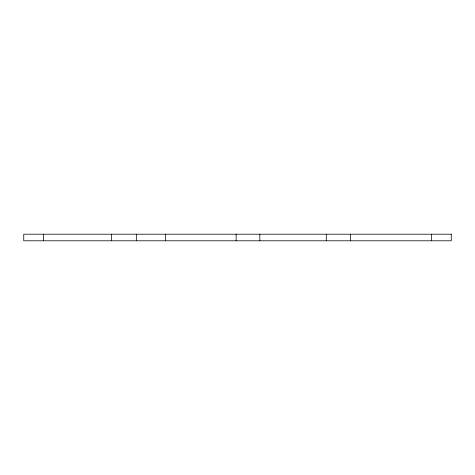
<?xml version="1.0" encoding="UTF-8"?>
<svg xmlns="http://www.w3.org/2000/svg" width="475" height="475" viewBox="0 0 475 475"><rect width="100%" height="100%" fill="white"/><g stroke="black" fill="none" stroke-linecap="round" stroke-linejoin="round"><path stroke-width="0.71" d="M431.514 234.205L431.514 240.795M350.503 234.205L350.503 240.795M326.295 234.205L326.295 240.795M259.831 234.205L259.831 240.795M236.134 234.205L236.134 240.795M165.532 234.205L165.532 240.795M136.337 234.205L136.337 240.795M111.566 234.205L111.566 240.795M43.48 234.205L43.48 240.795M451.25 234.205L23.75 234.205L23.75 240.795L451.25 240.795L451.25 234.205"/></g></svg>
